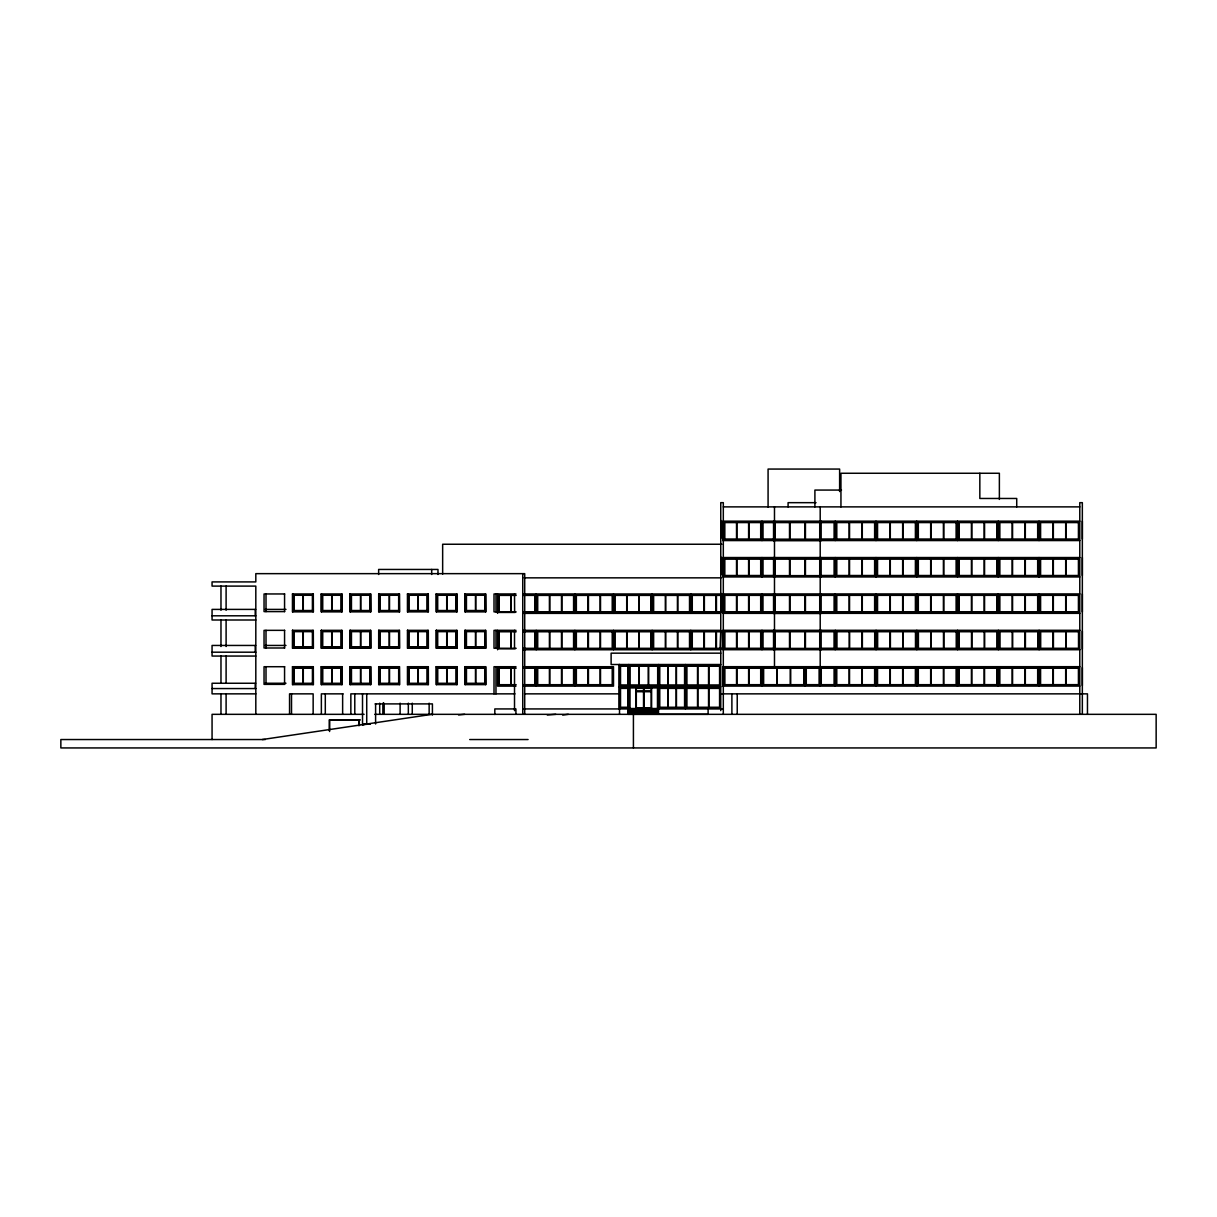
<?xml version="1.0" encoding="UTF-8"?>
<svg xmlns="http://www.w3.org/2000/svg" width="1217" height="1217" viewBox="0 0 1217 1217"><rect width="100%" height="100%" fill="white"/><g stroke="black" fill="none" stroke-linecap="round" stroke-linejoin="round"><path stroke-width="1.5" d="M292.78 684.623L292.795 666.718M292.765 648.235L292.78 630.345M292.765 611.862L292.78 593.957M321.531 684.623L321.547 666.718M321.516 648.235L321.531 630.345M321.516 611.862L321.531 593.957M350.283 684.623L350.283 666.718M350.268 648.235L350.268 630.345M350.268 611.862L350.268 593.957M379.019 684.623L379.035 666.718M379.004 648.235L379.019 630.345M379.004 611.862L379.019 593.957M407.756 648.235L407.771 630.345M407.756 611.862L407.771 593.957M407.771 684.623L407.786 666.718M436.523 684.623L436.523 666.718M436.507 648.235L436.507 630.345M436.507 611.862L436.507 593.957M465.259 684.623L465.274 666.718M465.244 648.235L465.259 630.345M465.244 611.862L465.259 593.957M464.666 714.333L458.55 714.942M366.728 724.009L362.514 724.663L370.272 724.009L366.728 724.009L366.728 693.857M262.324 739.54L431.989 714.333M562.68 715.048L568.293 714.333M555.804 714.333L547.285 715.003M841.495 490.071L814.903 490.071L814.903 506.88M816.059 502.667L788.084 502.667L788.084 506.88M723.309 506.88L1079.783 506.88M720.753 520.42L720.753 538.355M1079.783 521.165L722.898 521.165L722.898 540.576L774.484 540.576M1082.339 521.165L1082.339 539.085M773.601 522.61L762.846 522.61L762.846 539.116L773.601 539.116M821.277 522.61L834.162 522.61L834.162 539.116L821.277 539.116M820.197 540.576L1079.783 540.561M721.864 544.242L442.653 544.242L442.653 574.12M720.753 556.838L720.753 574.759M1079.783 557.538L722.898 557.538L722.898 576.949L1079.783 576.949M1082.339 557.569L1082.339 575.504M773.601 558.983L762.846 558.983L762.846 575.489L773.601 575.489M821.277 558.983L834.162 558.983L834.162 575.489L821.277 575.489M774.484 576.037L762.42 576.037L762.42 558.451L834.695 558.451L834.695 576.037L820.197 576.037M774.636 576.173L820.319 576.173M524.116 577.847L721.149 577.847M720.753 593.242L720.753 611.177M284.672 593.957L264.043 593.957L264.043 611.603L284.672 611.603M515.978 593.957L494.011 593.957L494.011 611.862L514.624 611.862L514.517 593.957M523.34 593.957L720.753 593.987M1079.783 593.926L722.898 593.942L722.898 613.353L774.484 613.353L774.468 593.942M1082.339 593.987L1082.339 611.908M515.156 594.87L498.529 594.87L498.529 612.44L515.156 612.44M524.39 594.87L535.48 594.87L535.48 612.44L524.39 612.44M721.301 594.87L691.743 594.87L691.743 612.44L721.301 612.44M312.282 595.265L303.276 595.265L303.276 610.523L312.282 610.523M341.034 595.265L332.013 595.265L332.013 610.523L341.034 610.523M398.522 595.265L389.516 595.265L389.516 610.523L398.522 610.523M484.762 595.265L475.756 595.265L475.756 610.523L484.762 610.523M516.175 595.387L511.155 595.387L511.155 611.923L516.175 611.923M523.234 595.387L534.948 595.387L534.948 611.923L523.234 611.923M721.468 595.387L716.448 595.387L716.448 611.923L721.468 611.923M773.586 595.387L762.831 595.387L762.831 611.892L773.586 611.892M821.277 595.372L834.162 595.372L834.162 611.877L821.277 611.877M255.661 609.398L212.062 609.398L212.062 620.001L255.813 620.001M265.139 609.398L285.98 609.398M523.34 613.368L720.236 613.368M820.197 613.338L1079.783 613.338M212.062 615.802L255.813 615.802M284.672 630.345L264.043 630.345L264.043 647.992L284.672 647.992M515.978 630.345L494.011 630.345L494.011 648.235L516.175 648.311M523.34 630.345L720.236 630.345M1079.875 630.3L722.898 630.3L722.898 649.711L1079.875 649.711M720.753 630.467L720.068 648.387M515.156 631.243L498.529 631.243L498.529 648.828L515.156 648.828M524.39 631.243L535.48 631.243L535.48 648.828L524.39 648.828M721.301 631.243L691.743 631.243L691.743 648.828L721.301 648.828M1082.339 631.197L1082.339 649.133M312.282 631.653L303.276 631.653L303.276 646.912L312.282 646.912M341.034 631.653L332.013 631.653L332.013 646.912L341.034 646.912M398.522 631.653L389.516 631.653L389.516 646.912L398.522 646.912M484.762 631.653L475.756 631.653L475.756 646.912L484.762 646.912M516.175 631.76L511.155 631.76L511.155 648.311M523.234 631.76L534.948 631.76L534.948 648.311L523.234 648.311M721.468 631.76L716.448 631.76L716.448 648.311L721.468 648.311M773.616 631.745L762.861 631.745L762.861 648.25L773.616 648.25M821.247 631.745L834.147 631.745L834.147 648.25L821.247 648.25M255.661 645.451L212.062 645.451L212.062 656.054L255.813 656.054M265.139 645.451L285.98 645.451M774.484 648.798L762.42 648.798L762.42 631.212L834.664 631.212L834.664 648.798L820.197 648.798M774.636 648.935L820.319 648.935M523.34 649.756L720.236 649.756M212.062 652.19L255.813 652.19M720.799 653.164L611.117 653.164L611.117 664.512L720.753 664.512M284.672 666.718L264.043 666.718L264.043 684.365L284.672 684.365M515.978 666.718L494.011 666.718L494.011 693.857M523.34 666.718L613.505 666.718L613.505 686.129L523.34 686.129M1079.768 666.688L722.898 666.688L722.898 686.099L1079.768 686.099M515.156 667.631L498.529 667.631L498.529 685.217L515.156 685.217M524.39 667.631L535.48 667.631L535.48 685.217L524.39 685.217M1082.339 667.616L1082.339 685.536M312.297 668.027L303.292 668.027L303.292 683.285L312.297 683.285M398.537 668.027L389.531 668.027L389.531 683.285L398.537 683.285M456.04 668.027L447.019 668.027L447.019 683.285L456.04 683.285M484.777 668.027L475.771 668.027L475.771 683.285L484.777 683.285M516.175 668.148L511.155 668.148L511.155 684.699L516.175 684.699M523.234 668.148L534.948 668.148L534.948 684.699L523.234 684.699M255.661 683.254L212.062 683.254L212.062 693.857L255.813 693.857M265.139 683.254L285.98 683.254M515.978 686.129L497.57 686.129L497.57 666.718M619.103 686.723L720.753 686.723M212.062 688.563L255.813 688.563M343.118 693.857L321.364 693.857L321.364 714.333M514.974 693.857L350.846 693.857L350.846 714.333M524.481 693.857L619.514 693.857M720.753 693.857L1087.466 693.857L1087.466 714.333M375.079 703.898L432.415 703.898L432.415 715.079M630.01 708.522L657.484 708.522M523.158 708.933L723.309 708.933M627.911 709.785L658.427 709.785M627.911 710.53L658.427 710.53M627.911 711.276L658.427 711.276M627.911 712.021L658.427 712.021M627.911 712.827L658.427 712.827M627.911 714.318L708.111 714.318M364.126 714.333L212.062 714.333L212.062 739.54M374.775 714.333L1156.15 714.333L1156.15 747.938L60.85 747.938L60.85 739.54L265.321 739.54M360.065 719.795L329.366 719.795L329.366 730.565M329.579 720.114L359.867 720.114M469.701 739.54L528.087 739.54M485.461 593.957L485.553 611.862M485.461 630.345L485.553 648.235M485.477 666.718L485.568 684.623M456.725 593.957L456.801 611.862M456.725 630.345L456.801 648.235M456.74 666.718L456.816 684.623M427.973 593.957L428.065 611.862M427.973 630.345L428.065 648.235M427.988 666.718L428.08 684.623M399.222 593.957L399.313 611.862M399.222 630.345L399.313 648.235M399.237 666.718L399.328 684.623M370.485 593.957L370.561 611.862M370.485 630.345L370.561 648.235M370.5 666.718L370.577 684.623M341.734 593.957L341.81 611.862M341.734 630.345L341.81 648.235M341.749 666.718L341.84 684.623M312.982 593.957L313.073 611.862M312.982 630.345L313.073 648.235M312.997 666.718L313.088 684.623M1082.339 714.333L1082.339 502.667L1079.783 502.667L1079.783 714.333M1039.014 521.165L1039.014 540.561M1039.014 557.538L1039.014 576.949M1039.014 593.926L1039.014 613.338M1039.105 630.3L1039.105 649.711M1039.014 666.688L1039.014 686.099M1016.727 506.88L1016.727 498.468L979.837 498.468L979.837 473.261M999.37 499.411L999.37 473.261L840.947 473.261L840.947 506.88M998.259 521.165L998.259 540.561M998.259 557.538L998.259 576.949M998.259 593.926L998.259 613.338M998.351 630.3L998.351 649.711M998.259 666.688L998.259 686.099M957.596 630.3L957.596 649.711M957.505 521.165L957.505 540.561M957.505 557.538L957.505 576.949M957.505 593.926L957.505 613.338M957.49 666.688L957.49 686.129M916.736 521.165L916.736 540.561M916.736 557.538L916.736 576.949M916.736 593.926L916.736 613.338M916.827 630.3L916.827 649.711M916.736 666.718L916.736 686.129M875.981 521.165L875.981 540.561M875.981 557.538L875.981 576.949M875.981 593.926L875.981 613.338M876.073 630.3L876.073 649.711M875.966 666.718L875.966 686.129M839.624 491.577L839.624 469.062L768.079 469.062L768.079 507.017M835.227 521.165L835.227 540.561M835.227 557.538L835.227 576.949M835.227 593.926L835.227 613.338M835.303 630.3L835.197 649.711M835.212 666.718L835.212 686.129M821.156 521.165L821.156 540.713L773.556 540.713L773.556 521.165M821.156 557.538L821.156 577.101M821.156 593.926L821.156 613.49L773.556 613.49L773.556 593.942M821.156 630.3L821.156 649.863M820.197 506.88L820.212 686.129M805.213 666.718L805.213 686.129M774.484 506.88L774.484 666.718M774.042 522.063L774.042 539.648M774.042 558.451L774.042 576.037M774.027 594.839L774.027 612.425M774.058 631.212L774.058 648.798M773.556 557.538L773.556 577.101M773.556 630.3L773.556 649.863M761.979 521.165L761.979 540.576M761.979 557.538L761.979 576.949M761.964 593.942L761.964 613.353M761.979 630.3L761.979 649.711M761.979 666.718L761.979 686.129M737.228 693.857L737.228 714.333M731.889 693.857L731.889 714.333M723.309 714.333L723.309 502.667L720.753 502.667L720.753 710.637M708.111 708.933L708.111 714.333M690.784 593.957L690.784 613.368M690.784 630.345L690.784 649.756M685.46 664.512L685.46 708.933M658.656 664.512L658.656 708.933M658.427 708.933L658.427 714.318M657.484 708.933L657.484 687.909L630.01 687.909L630.01 708.933M652.145 593.957L652.145 613.368M652.145 630.345L652.145 649.756M651.612 687.909L651.612 708.522M635.883 687.909L635.883 708.522M633.418 714.333L633.418 747.938M628.748 664.512L628.839 708.933M627.911 708.933L627.911 714.333M619.514 664.512L619.514 714.333M619.118 664.512L619.118 708.933M613.505 593.957L613.505 613.368M613.505 630.345L613.505 649.756M574.865 593.957L574.865 613.368M574.865 630.345L574.865 649.756M574.865 666.718L574.865 686.129M536.225 593.957L536.225 613.368M536.225 630.345L536.225 649.756M536.225 666.718L536.225 686.129M524.71 714.333L524.71 573.648L255.813 573.648L255.813 581.909L212.062 581.909L212.062 586.107L255.813 586.107L255.813 714.333M522.747 573.648L522.747 714.333M515.917 714.333L515.917 708.933L494.817 708.933L494.817 714.47M514.517 630.345L514.517 648.235M514.517 666.718L514.517 710.667M510.775 648.311L510.775 631.76L499.061 631.76L499.061 648.311M497.57 593.957L497.57 613.368M497.57 630.345L497.57 649.756M495.973 593.957L495.973 611.862M495.973 630.345L495.973 648.235M495.973 666.718L495.973 693.857M484.898 594.794L484.898 611.01M484.898 631.182L484.898 647.383M484.914 667.555L484.914 683.771M466.005 594.794L466.005 611.01M466.005 631.182L466.005 647.383M466.02 667.555L466.02 683.771M456.147 594.794L456.147 611.01M456.147 631.182L456.147 647.383M456.162 667.555L456.162 683.771M437.983 574.485L437.983 569.45L378.639 569.45L378.639 574.485M437.253 594.794L437.253 611.01M437.253 631.182L437.253 647.383M437.268 667.555L437.268 683.771M431.685 569.45L431.685 574.485M429.145 703.167L429.145 714.333M427.395 594.794L427.395 611.01M427.395 631.182L427.395 647.383M427.41 667.555L427.41 683.771M412.274 703.167L412.274 714.333M408.501 594.794L408.501 611.01M408.501 631.182L408.501 647.383M408.516 667.555L408.516 683.771M408.334 703.167L408.334 714.333M400.119 703.167L400.119 714.333M398.659 594.794L398.659 611.01M398.659 631.182L398.659 647.383M398.674 667.555L398.674 683.771M383.781 703.167L383.781 714.333M383.644 703.167L383.644 714.333M382.959 703.167L382.959 714.333M379.75 594.794L379.75 611.01M379.75 631.182L379.75 647.383M379.78 667.555L379.78 683.771M379.704 703.167L379.704 714.333M375.597 703.898L375.597 723.993M369.907 594.794L369.907 611.01M369.907 631.182L369.907 647.383M369.922 667.555L369.922 683.771M362.514 693.857L362.514 724.83M359.182 719.795L359.426 725.18M358.969 720.114L358.969 725.804M354.786 693.857L354.786 714.333M351.013 594.794L351.013 611.01M351.013 631.182L351.013 647.383M351.028 667.555L351.028 683.771M342.631 693.857L342.631 714.333M341.171 667.555L341.171 683.771M341.156 594.794L341.156 611.01M341.156 631.182L341.156 647.383M329.609 719.795L329.579 731.508M325.304 693.857L325.304 714.333M322.262 594.794L322.262 611.01M322.262 631.182L322.262 647.383M322.277 667.555L322.277 683.771M313.149 714.333L313.149 693.857L289.555 693.857L289.555 714.333M312.419 594.794L312.419 611.01M312.419 631.182L312.419 647.383M312.434 667.555L312.434 683.771M293.51 594.794L293.51 611.01M293.51 631.182L293.51 647.383M293.525 667.555L293.525 683.771M291.517 693.857L291.517 714.333M284.565 593.957L284.565 611.603M284.565 630.345L284.565 647.992M284.565 666.718L284.565 684.365M266.006 593.957L266.006 611.603M266.006 630.345L266.006 647.992M266.006 666.718L266.006 684.365M255.22 609.398L255.22 615.802M255.22 645.451L255.22 652.19M255.22 683.254L255.22 688.563M226.103 586.107L226.103 610.234M226.103 620.001L226.103 646.501M226.103 656.054L226.103 683.148M226.103 693.857L226.103 714.333M220.977 586.107L220.977 610.234M220.977 620.001L220.977 646.501M220.977 656.054L220.977 683.148M220.977 693.857L220.977 714.333M292.476 666.718L292.46 684.623L313.408 684.623L313.317 666.718L292.476 666.718M292.46 630.345L292.445 648.235L313.393 648.235L313.301 630.345L292.46 630.345M292.46 593.957L292.445 611.862L313.393 611.862L313.301 593.957L292.46 593.957M321.227 666.718L321.212 684.623L342.16 684.623L342.068 666.718L321.227 666.718M321.212 630.345L321.197 648.235L342.129 648.235L342.053 630.345L321.212 630.345M321.212 593.957L321.197 611.862L342.129 611.862L342.053 593.957L321.212 593.957M349.948 630.345L349.948 648.235L370.881 648.235L370.805 630.345L349.948 630.345M349.948 593.957L349.948 611.862L370.881 611.862L370.805 593.957L349.948 593.957M349.964 666.718L349.964 684.623L370.896 684.623L370.82 666.718L349.964 666.718M378.715 666.718L378.7 684.623L399.648 684.623L399.556 666.718L378.715 666.718M378.7 630.345L378.685 648.235L399.632 648.235L399.541 630.345L378.7 630.345M378.7 593.957L378.685 611.862L399.632 611.862L399.541 593.957L378.7 593.957M407.467 666.718L407.452 684.623L428.399 684.623L428.308 666.718L407.467 666.718M407.452 630.345L407.436 648.235L428.384 648.235L428.293 630.345L407.452 630.345M407.452 593.957L407.436 611.862L428.384 611.862L428.293 593.957L407.452 593.957M436.188 593.957L436.188 611.862L457.12 611.862L457.044 593.957L436.188 593.957M436.203 666.718L436.203 684.623L457.136 684.623L457.06 666.718L436.203 666.718M436.188 630.345L436.188 648.235L457.12 648.235L457.044 630.345L436.188 630.345M464.955 666.718L464.94 684.623L485.887 684.623L485.811 666.718L464.955 666.718M464.94 630.345L464.924 648.235L485.872 648.235L485.781 630.345L464.94 630.345M464.94 593.957L464.924 611.862L485.872 611.862L485.781 593.957L464.94 593.957M761.233 522.063L724.267 522.063L724.267 539.648L761.233 539.648L761.233 522.063M834.695 522.063L762.42 522.063L762.42 539.648L834.695 539.648L834.695 522.063M875.19 522.063L836.231 522.063L836.231 539.648L875.19 539.648L875.19 522.063M915.96 522.063L876.985 522.063L876.985 539.648L915.96 539.648L915.96 522.063M956.714 522.063L917.755 522.063L917.755 539.648L956.714 539.648L956.714 522.063M997.484 522.063L958.509 522.063L958.509 539.648L997.484 539.648L997.484 522.063M1038.238 522.063L999.279 522.063L999.279 539.648L1038.238 539.648L1038.238 522.063M1078.992 522.063L1040.033 522.063L1040.033 539.648L1078.992 539.648L1078.992 522.063M736.528 522.58L724.8 522.58L724.8 539.131L736.528 539.131L736.528 522.58M748.607 522.58L736.894 522.58L736.894 539.131L748.607 539.131L748.607 522.58M760.701 522.58L748.987 522.58L748.987 539.131L760.701 539.131L760.701 522.58M789.514 522.595L775.229 522.595L775.229 539.268L789.514 539.268L789.514 522.595M805.015 522.595L789.939 522.595L789.939 539.268L805.015 539.268L805.015 522.595M819.726 522.595L805.441 522.595L805.441 539.268L819.726 539.268L819.726 522.595M849.147 522.58L836.794 522.58L836.794 539.131L849.147 539.131L849.147 522.58M861.895 522.58L849.542 522.58L849.542 539.131L861.895 539.131L861.895 522.58M874.627 522.58L862.29 522.58L862.29 539.131L874.627 539.131L874.627 522.58M889.901 522.58L877.548 522.58L877.548 539.131L889.901 539.131L889.901 522.58M902.649 522.58L890.296 522.58L890.296 539.131L902.649 539.131L902.649 522.58M915.397 522.58L903.044 522.58L903.044 539.131L915.397 539.131L915.397 522.58M930.67 522.58L918.318 522.58L918.318 539.131L930.67 539.131L930.67 522.58M943.403 522.58L931.051 522.58L931.051 539.131L943.403 539.131L943.403 522.58M956.151 522.58L943.799 522.58L943.799 539.131L956.151 539.131L956.151 522.58M971.425 522.58L959.072 522.58L959.072 539.131L971.425 539.131L971.425 522.58M984.173 522.58L971.82 522.58L971.82 539.131L984.173 539.131L984.173 522.58M996.921 522.58L984.568 522.58L984.568 539.131L996.921 539.131L996.921 522.58M1012.179 522.58L999.826 522.58L999.826 539.131L1012.179 539.131L1012.179 522.58M1024.927 522.58L1012.574 522.58L1012.574 539.131L1024.927 539.131L1024.927 522.58M1037.675 522.58L1025.322 522.58L1025.322 539.131L1037.675 539.131L1037.675 522.58M1052.948 522.58L1040.596 522.58L1040.596 539.131L1052.948 539.131L1052.948 522.58M1065.696 522.58L1053.344 522.58L1053.344 539.131L1065.696 539.131L1065.696 522.58M1078.429 522.58L1066.077 522.58L1066.077 539.131L1078.429 539.131L1078.429 522.58M761.233 558.451L724.267 558.451L724.267 576.021L761.233 576.021L761.233 558.451M875.19 558.451L836.231 558.451L836.231 576.021L875.19 576.021L875.19 558.451M915.96 558.451L876.985 558.451L876.985 576.021L915.96 576.021L915.96 558.451M956.714 558.451L917.755 558.451L917.755 576.021L956.714 576.021L956.714 558.451M997.484 558.451L958.509 558.451L958.509 576.021L997.484 576.021L997.484 558.451M1038.238 558.451L999.279 558.451L999.279 576.021L1038.238 576.021L1038.238 558.451M1078.992 558.451L1040.033 558.451L1040.033 576.021L1078.992 576.021L1078.992 558.451M736.528 558.968L724.8 558.968L724.8 575.504L736.528 575.504L736.528 558.968M748.607 558.968L736.894 558.968L736.894 575.504L748.607 575.504L748.607 558.968M760.701 558.968L748.987 558.968L748.987 575.504L760.701 575.504L760.701 558.968M789.514 558.968L775.229 558.968L775.229 575.641L789.514 575.641L789.514 558.968M805.015 558.968L789.939 558.968L789.939 575.641L805.015 575.641L805.015 558.968M819.726 558.968L805.441 558.968L805.441 575.641L819.726 575.641L819.726 558.968M849.147 558.968L836.794 558.968L836.794 575.504L849.147 575.504L849.147 558.968M861.895 558.968L849.542 558.968L849.542 575.504L861.895 575.504L861.895 558.968M874.627 558.968L862.29 558.968L862.29 575.504L874.627 575.504L874.627 558.968M889.901 558.968L877.548 558.968L877.548 575.504L889.901 575.504L889.901 558.968M902.649 558.968L890.296 558.968L890.296 575.504L902.649 575.504L902.649 558.968M915.397 558.968L903.044 558.968L903.044 575.504L915.397 575.504L915.397 558.968M930.67 558.968L918.318 558.968L918.318 575.504L930.67 575.504L930.67 558.968M943.403 558.968L931.051 558.968L931.051 575.504L943.403 575.504L943.403 558.968M956.151 558.968L943.799 558.968L943.799 575.504L956.151 575.504L956.151 558.968M971.425 558.968L959.072 558.968L959.072 575.504L971.425 575.504L971.425 558.968M984.173 558.968L971.82 558.968L971.82 575.504L984.173 575.504L984.173 558.968M996.921 558.968L984.568 558.968L984.568 575.504L996.921 575.504L996.921 558.968M1012.179 558.968L999.826 558.968L999.826 575.504L1012.179 575.504L1012.179 558.968M1024.927 558.968L1012.574 558.968L1012.574 575.504L1024.927 575.504L1024.927 558.968M1037.675 558.968L1025.322 558.968L1025.322 575.504L1037.675 575.504L1037.675 558.968M1052.948 558.968L1040.596 558.968L1040.596 575.504L1052.948 575.504L1052.948 558.968M1065.696 558.968L1053.344 558.968L1053.344 575.504L1065.696 575.504L1065.696 558.968M1078.429 558.968L1066.077 558.968L1066.077 575.504L1078.429 575.504L1078.429 558.968M312.739 594.794L293.191 594.794L293.191 611.01L312.739 611.01L312.739 594.794M341.475 594.794L321.942 594.794L321.942 611.01L341.475 611.01L341.475 594.794M370.227 594.794L350.694 594.794L350.694 611.01L370.227 611.01L370.227 594.794M398.978 594.794L379.43 594.794L379.43 611.01L398.978 611.01L398.978 594.794M427.715 594.794L408.182 594.794L408.182 611.01L427.715 611.01L427.715 594.794M456.466 594.794L436.933 594.794L436.933 611.01L456.466 611.01L456.466 594.794M485.218 594.794L465.67 594.794L465.67 611.01L485.218 611.01L485.218 594.794M574.12 594.87L537.184 594.87L537.184 612.44L574.12 612.44L574.12 594.87M612.76 594.87L575.824 594.87L575.824 612.44L612.76 612.44L612.76 594.87M651.399 594.87L614.463 594.87L614.463 612.44L651.399 612.44L651.399 594.87M690.054 594.87L653.103 594.87L653.103 612.44L690.054 612.44L690.054 594.87M761.218 594.839L724.267 594.839L724.267 612.425L761.218 612.425L761.218 594.839M834.695 594.824L762.39 594.839L762.39 612.425L834.695 612.41L834.695 594.824M875.19 594.824L836.231 594.824L836.231 612.41L875.19 612.41L875.19 594.824M915.96 594.824L876.985 594.824L876.985 612.41L915.96 612.41L915.96 594.824M956.714 594.824L917.755 594.824L917.755 612.41L956.714 612.41L956.714 594.824M997.484 594.824L958.509 594.824L958.509 612.41L997.484 612.41L997.484 594.824M1038.238 594.824L999.279 594.824L999.279 612.41L1038.238 612.41L1038.238 594.824M1078.992 594.824L1040.033 594.824L1040.033 612.41L1078.992 612.41L1078.992 594.824M302.987 595.265L293.966 595.265L293.966 610.523L302.987 610.523L302.987 595.265M331.724 595.265L322.718 595.265L322.718 610.523L331.724 610.523L331.724 595.265M360.475 595.265L351.454 595.265L351.454 610.523L360.475 610.523L360.475 595.265M369.77 595.265L360.764 595.265L360.764 610.523L369.77 610.523L369.77 595.265M389.227 595.265L380.206 595.265L380.206 610.523L389.227 610.523L389.227 595.265M417.963 595.265L408.958 595.265L408.958 610.523L417.963 610.523L417.963 595.265M427.273 595.265L418.252 595.265L418.252 610.523L427.273 610.523L427.273 595.265M446.715 595.265L437.694 595.265L437.694 610.523L446.715 610.523L446.715 595.265M456.025 595.265L447.004 595.265L447.004 610.523L456.025 610.523L456.025 595.265M475.467 595.265L466.446 595.265L466.446 610.523L475.467 610.523L475.467 595.265M510.775 595.387L499.061 595.387L499.061 611.923L510.775 611.923L510.775 595.387M549.415 595.387L537.716 595.387L537.716 611.923L549.415 611.923L549.415 595.387M561.509 595.387L549.795 595.387L549.795 611.923L561.509 611.923L561.509 595.387M573.587 595.387L561.874 595.387L561.874 611.923L573.587 611.923L573.587 595.387M588.07 595.387L576.356 595.387L576.356 611.923L588.07 611.923L588.07 595.387M600.148 595.387L588.435 595.387L588.435 611.923L600.148 611.923L600.148 595.387M612.227 595.387L600.513 595.387L600.513 611.923L612.227 611.923L612.227 595.387M626.709 595.387L614.996 595.387L614.996 611.923L626.709 611.923L626.709 595.387M638.788 595.387L627.074 595.387L627.074 611.923L638.788 611.923L638.788 595.387M650.867 595.387L639.168 595.387L639.168 611.923L650.867 611.923L650.867 595.387M665.349 595.387L653.635 595.387L653.635 611.923L665.349 611.923L665.349 595.387M677.428 595.387L665.729 595.387L665.729 611.923L677.428 611.923L677.428 595.387M689.522 595.387L677.808 595.387L677.808 611.923L689.522 611.923L689.522 595.387M703.989 595.387L692.275 595.387L692.275 611.923L703.989 611.923L703.989 595.387M716.068 595.387L704.369 595.387L704.369 611.923L716.068 611.923L716.068 595.387M736.513 595.356L724.8 595.356L724.8 611.908L736.513 611.908L736.513 595.356M748.592 595.356L736.894 595.356L736.894 611.908L748.592 611.908L748.592 595.356M760.686 595.356L748.972 595.356L748.972 611.908L760.686 611.908L760.686 595.356M789.514 595.372L775.229 595.372L775.229 612.045L789.514 612.045L789.514 595.372M805.015 595.372L789.939 595.372L789.939 612.045L805.015 612.045L805.015 595.372M819.726 595.372L805.441 595.372L805.441 612.045L819.726 612.045L819.726 595.372M849.147 595.341L836.794 595.341L836.794 611.892L849.147 611.892L849.147 595.341M861.895 595.341L849.542 595.341L849.542 611.892L861.895 611.892L861.895 595.341M874.627 595.341L862.29 595.341L862.29 611.892L874.627 611.892L874.627 595.341M889.901 595.341L877.548 595.341L877.548 611.892L889.901 611.892L889.901 595.341M902.649 595.341L890.296 595.341L890.296 611.892L902.649 611.892L902.649 595.341M915.397 595.341L903.044 595.341L903.044 611.892L915.397 611.892L915.397 595.341M930.67 595.341L918.318 595.341L918.318 611.892L930.67 611.892L930.67 595.341M943.403 595.341L931.051 595.341L931.051 611.892L943.403 611.892L943.403 595.341M956.151 595.341L943.799 595.341L943.799 611.892L956.151 611.892L956.151 595.341M971.425 595.341L959.072 595.341L959.072 611.892L971.425 611.892L971.425 595.341M984.173 595.341L971.82 595.341L971.82 611.892L984.173 611.892L984.173 595.341M996.921 595.341L984.568 595.341L984.568 611.892L996.921 611.892L996.921 595.341M1012.179 595.341L999.826 595.341L999.826 611.892L1012.179 611.892L1012.179 595.341M1024.927 595.341L1012.574 595.341L1012.574 611.892L1024.927 611.892L1024.927 595.341M1037.675 595.341L1025.322 595.341L1025.322 611.892L1037.675 611.892L1037.675 595.341M1052.948 595.341L1040.596 595.341L1040.596 611.892L1052.948 611.892L1052.948 595.341M1065.696 595.341L1053.344 595.341L1053.344 611.892L1065.696 611.892L1065.696 595.341M1078.429 595.341L1066.077 595.341L1066.077 611.892L1078.429 611.892L1078.429 595.341M312.739 631.182L293.191 631.182L293.191 647.383L312.739 647.383L312.739 631.182M341.475 631.182L321.942 631.182L321.942 647.383L341.475 647.383L341.475 631.182M370.227 631.182L350.694 631.182L350.694 647.383L370.227 647.383L370.227 631.182M398.978 631.182L379.43 631.182L379.43 647.383L398.978 647.383L398.978 631.182M427.715 631.182L408.182 631.182L408.182 647.383L427.715 647.383L427.715 631.182M456.466 631.182L436.933 631.182L436.933 647.383L456.466 647.383L456.466 631.182M485.218 631.182L465.67 631.182L465.67 647.383L485.218 647.383L485.218 631.182M574.12 631.243L537.184 631.243L537.184 648.828L574.12 648.828L574.12 631.243M612.76 631.243L575.824 631.243L575.824 648.828L612.76 648.828L612.76 631.243M651.399 631.243L614.463 631.243L614.463 648.828L651.399 648.828L651.399 631.243M690.054 631.243L653.103 631.243L653.103 648.828L690.054 648.828L690.054 631.243M761.233 631.212L724.298 631.212L724.298 648.798L761.233 648.798L761.233 631.212M875.282 631.212L836.322 631.212L836.322 648.798L875.282 648.798L875.282 631.212M916.051 631.212L877.077 631.212L877.077 648.798L916.051 648.798L916.051 631.212M956.805 631.212L917.846 631.212L917.846 648.798L956.805 648.798L956.805 631.212M997.56 631.212L958.6 631.212L958.6 648.798L997.56 648.798L997.56 631.212M1038.329 631.212L999.355 631.212L999.355 648.798L1038.329 648.798L1038.329 631.212M1079.083 631.212L1040.124 631.212L1040.124 648.798L1079.083 648.798L1079.083 631.212M302.987 631.653L293.966 631.653L293.966 646.912L302.987 646.912L302.987 631.653M331.724 631.653L322.718 631.653L322.718 646.912L331.724 646.912L331.724 631.653M360.475 631.653L351.454 631.653L351.454 646.912L360.475 646.912L360.475 631.653M369.77 631.653L360.764 631.653L360.764 646.912L369.77 646.912L369.77 631.653M389.227 631.653L380.206 631.653L380.206 646.912L389.227 646.912L389.227 631.653M417.963 631.653L408.958 631.653L408.958 646.912L417.963 646.912L417.963 631.653M427.273 631.653L418.252 631.653L418.252 646.912L427.273 646.912L427.273 631.653M446.715 631.653L437.694 631.653L437.694 646.912L446.715 646.912L446.715 631.653M456.025 631.653L447.004 631.653L447.004 646.912L456.025 646.912L456.025 631.653M475.467 631.653L466.446 631.653L466.446 646.912L475.467 646.912L475.467 631.653M549.415 631.76L537.716 631.76L537.716 648.311L549.415 648.311L549.415 631.76M561.509 631.76L549.795 631.76L549.795 648.311L561.509 648.311L561.509 631.76M573.587 631.76L561.874 631.76L561.874 648.311L573.587 648.311L573.587 631.76M588.07 631.76L576.356 631.76L576.356 648.311L588.07 648.311L588.07 631.76M600.148 631.76L588.435 631.76L588.435 648.311L600.148 648.311L600.148 631.76M612.227 631.76L600.513 631.76L600.513 648.311L612.227 648.311L612.227 631.76M626.709 631.76L614.996 631.76L614.996 648.311L626.709 648.311L626.709 631.76M638.788 631.76L627.074 631.76L627.074 648.311L638.788 648.311L638.788 631.76M650.867 631.76L639.168 631.76L639.168 648.311L650.867 648.311L650.867 631.76M665.349 631.76L653.635 631.76L653.635 648.311L665.349 648.311L665.349 631.76M677.428 631.76L665.729 631.76L665.729 648.311L677.428 648.311L677.428 631.76M689.522 631.76L677.808 631.76L677.808 648.311L689.522 648.311L689.522 631.76M703.989 631.76L692.275 631.76L692.275 648.311L703.989 648.311L703.989 631.76M716.068 631.76L704.369 631.76L704.369 648.311L716.068 648.311L716.068 631.76M736.544 631.729L724.83 631.729L724.83 648.281L736.544 648.281L736.544 631.729M748.622 631.729L736.909 631.729L736.909 648.281L748.622 648.281L748.622 631.729M760.701 631.729L748.987 631.729L748.987 648.281L760.701 648.281L760.701 631.729M789.514 631.729L775.229 631.729L775.229 648.402L789.514 648.402L789.514 631.729M805.015 631.729L789.939 631.729L789.939 648.402L805.015 648.402L805.015 631.729M819.726 631.729L805.441 631.729L805.441 648.402L819.726 648.402L819.726 631.729M849.238 631.729L836.885 631.729L836.885 648.281L849.238 648.281L849.238 631.729M861.986 631.729L849.633 631.729L849.633 648.281L861.986 648.281L861.986 631.729M874.719 631.729L862.366 631.729L862.366 648.281L874.719 648.281L874.719 631.729M889.992 631.729L877.64 631.729L877.64 648.281L889.992 648.281L889.992 631.729M902.74 631.729L890.388 631.729L890.388 648.281L902.74 648.281L902.74 631.729M915.488 631.729L903.136 631.729L903.136 648.281L915.488 648.281L915.488 631.729M930.746 631.729L918.409 631.729L918.409 648.281L930.746 648.281L930.746 631.729M943.494 631.729L931.142 631.729L931.142 648.281L943.494 648.281L943.494 631.729M956.243 631.729L943.89 631.729L943.89 648.281L956.243 648.281L956.243 631.729M971.516 631.729L959.163 631.729L959.163 648.281L971.516 648.281L971.516 631.729M984.264 631.729L971.911 631.729L971.911 648.281L984.264 648.281L984.264 631.729M996.997 631.729L984.659 631.729L984.659 648.281L996.997 648.281L996.997 631.729M1012.27 631.729L999.918 631.729L999.918 648.281L1012.27 648.281L1012.27 631.729M1025.018 631.729L1012.666 631.729L1012.666 648.281L1025.018 648.281L1025.018 631.729M1037.766 631.729L1025.414 631.729L1025.414 648.281L1037.766 648.281L1037.766 631.729M1053.04 631.729L1040.687 631.729L1040.687 648.281L1053.04 648.281L1053.04 631.729M1065.773 631.729L1053.42 631.729L1053.42 648.281L1065.773 648.281L1065.773 631.729M1078.521 631.729L1066.168 631.729L1066.168 648.281L1078.521 648.281L1078.521 631.729M628.17 665.562L620.183 665.562L620.183 685.658L628.17 685.658L628.17 665.562M658.093 665.562L629.493 665.562L629.493 685.658L658.093 685.658L658.093 665.562M684.943 665.562L659.325 665.562L659.325 685.658L684.943 685.658L684.943 665.562M720.068 665.562L686.342 665.562L686.342 685.658L720.068 685.658L720.068 665.562M627.82 666.171L620.518 666.171L620.518 685.049L627.82 685.049L627.82 666.171M638.971 666.171L629.904 666.171L629.904 685.049L638.971 685.049L638.971 666.171M648.326 666.171L639.26 666.171L639.26 685.049L648.326 685.049L648.326 666.171M657.682 666.171L648.615 666.171L648.615 685.049L657.682 685.049L657.682 666.171M667.814 666.171L659.69 666.171L659.69 685.049L667.814 685.049L667.814 666.171M676.196 666.171L668.072 666.171L668.072 685.049L676.196 685.049L676.196 666.171M684.578 666.171L676.454 666.171L676.454 685.049L684.578 685.049L684.578 666.171M697.524 666.171L686.829 666.171L686.829 685.049L697.524 685.049L697.524 666.171M708.553 666.171L697.858 666.171L697.858 685.049L708.553 685.049L708.553 666.171M719.582 666.171L708.887 666.171L708.887 685.049L719.582 685.049L719.582 666.171M312.754 667.555L293.206 667.555L293.206 683.771L312.754 683.771L312.754 667.555M341.49 667.555L321.957 667.555L321.957 683.771L341.49 683.771L341.49 667.555M370.242 667.555L350.709 667.555L350.709 683.771L370.242 683.771L370.242 667.555M398.993 667.555L379.445 667.555L379.445 683.771L398.993 683.771L398.993 667.555M427.745 667.555L408.197 667.555L408.197 683.771L427.745 683.771L427.745 667.555M456.481 667.555L436.949 667.555L436.949 683.771L456.481 683.771L456.481 667.555M485.233 667.555L465.7 667.555L465.7 683.771L485.233 683.771L485.233 667.555M574.12 667.631L537.184 667.631L537.184 685.217L574.12 685.217L574.12 667.631M612.76 667.631L575.824 667.631L575.824 685.217L612.76 685.217L612.76 667.631M761.233 667.616L724.298 667.616L724.298 685.201L761.233 685.201L761.233 667.616M804.391 667.616L763.044 667.616L763.044 685.201L804.391 685.201L804.391 667.616M819.695 667.631L805.745 667.631L805.745 685.201L819.695 685.201L819.695 667.631M834.679 667.631L820.745 667.631L820.745 685.201L834.679 685.201L834.679 667.631M875.19 667.616L836.231 667.616L836.231 685.201L875.19 685.201L875.19 667.616M915.945 667.616L876.985 667.616L876.985 685.201L915.945 685.201L915.945 667.616M956.714 667.616L917.74 667.616L917.74 685.201L956.714 685.201L956.714 667.616M997.468 667.585L958.509 667.585L958.509 685.171L997.468 685.171L997.468 667.585M1038.223 667.585L999.263 667.585L999.263 685.171L1038.223 685.171L1038.223 667.585M1078.992 667.585L1040.018 667.585L1040.018 685.171L1078.992 685.171L1078.992 667.585M303.003 668.027L293.982 668.027L293.982 683.285L303.003 683.285L303.003 668.027M331.739 668.027L322.733 668.027L322.733 683.285L331.739 683.285L331.739 668.027M341.049 668.027L332.028 668.027L332.028 683.285L341.049 683.285L341.049 668.027M360.491 668.027L351.47 668.027L351.47 683.285L360.491 683.285L360.491 668.027M369.801 668.027L360.78 668.027L360.78 683.285L369.801 683.285L369.801 668.027M389.242 668.027L380.221 668.027L380.221 683.285L389.242 683.285L389.242 668.027M417.979 668.027L408.973 668.027L408.973 683.285L417.979 683.285L417.979 668.027M427.289 668.027L418.268 668.027L418.268 683.285L427.289 683.285L427.289 668.027M446.73 668.027L437.724 668.027L437.724 683.285L446.73 683.285L446.73 668.027M475.482 668.027L466.461 668.027L466.461 683.285L475.482 683.285L475.482 668.027M510.775 668.148L499.061 668.148L499.061 684.699L510.775 684.699L510.775 668.148M549.415 668.148L537.716 668.148L537.716 684.699L549.415 684.699L549.415 668.148M561.509 668.148L549.795 668.148L549.795 684.699L561.509 684.699L561.509 668.148M573.587 668.148L561.874 668.148L561.874 684.699L573.587 684.699L573.587 668.148M588.07 668.148L576.356 668.148L576.356 684.699L588.07 684.699L588.07 668.148M600.148 668.148L588.435 668.148L588.435 684.699L600.148 684.699L600.148 668.148M612.227 668.148L600.513 668.148L600.513 684.699L612.227 684.699L612.227 668.148M736.544 668.133L724.83 668.133L724.83 684.684L736.544 684.684L736.544 668.133M748.622 668.133L736.909 668.133L736.909 684.684L748.622 684.684L748.622 668.133M760.701 668.133L748.987 668.133L748.987 684.684L760.701 684.684L760.701 668.133M776.75 668.133L763.637 668.133L763.637 684.684L776.75 684.684L776.75 668.133M790.274 668.133L777.161 668.133L777.161 684.684L790.274 684.684L790.274 668.133M803.798 668.133L790.685 668.133L790.685 684.684L803.798 684.684L803.798 668.133M819.163 668.163L806.278 668.163L806.278 684.669L819.163 684.669L819.163 668.163M834.162 668.163L821.262 668.163L821.262 684.669L834.162 684.669L834.162 668.163M849.131 668.133L836.779 668.133L836.779 684.684L849.131 684.684L849.131 668.133M861.879 668.133L849.527 668.133L849.527 684.684L861.879 684.684L861.879 668.133M874.627 668.133L862.275 668.133L862.275 684.684L874.627 684.684L874.627 668.133M889.901 668.133L877.548 668.133L877.548 684.684L889.901 684.684L889.901 668.133M902.649 668.133L890.296 668.133L890.296 684.684L902.649 684.684L902.649 668.133M915.382 668.133L903.029 668.133L903.029 684.684L915.382 684.684L915.382 668.133M930.655 668.133L918.303 668.133L918.303 684.684L930.655 684.684L930.655 668.133M943.403 668.133L931.051 668.133L931.051 684.684L943.403 684.684L943.403 668.133M956.151 668.133L943.799 668.133L943.799 684.684L956.151 684.684L956.151 668.133M971.425 668.103L959.072 668.103L959.072 684.654L971.425 684.654L971.425 668.103M984.157 668.103L971.805 668.103L971.805 684.654L984.157 684.654L984.157 668.103M996.906 668.103L984.553 668.103L984.553 684.654L996.906 684.654L996.906 668.103M1012.179 668.103L999.826 668.103L999.826 684.654L1012.179 684.654L1012.179 668.103M1024.927 668.103L1012.574 668.103L1012.574 684.654L1024.927 684.654L1024.927 668.103M1037.675 668.103L1025.322 668.103L1025.322 684.654L1037.675 684.654L1037.675 668.103M1052.933 668.103L1040.581 668.103L1040.581 684.654L1052.933 684.654L1052.933 668.103M1065.681 668.103L1053.329 668.103L1053.329 684.654L1065.681 684.654L1065.681 668.103M1078.429 668.103L1066.077 668.103L1066.077 684.654L1078.429 684.654L1078.429 668.103M628.17 687.772L620.183 687.772L620.183 707.868L628.17 707.868L628.17 687.772M684.943 687.772L659.325 687.772L659.325 707.868L684.943 707.868L684.943 687.772M720.068 687.772L686.342 687.772L686.342 707.868L720.068 707.868L720.068 687.772M627.82 688.381L620.518 688.381L620.518 707.26L627.82 707.26L627.82 688.381M643.534 688.335L636.308 688.335L636.308 690.86L643.534 690.86L643.534 688.335M651.186 688.335L643.96 688.335L643.96 690.86L651.186 690.86L651.186 688.335M667.814 688.381L659.69 688.381L659.69 707.26L667.814 707.26L667.814 688.381M676.196 688.381L668.072 688.381L668.072 707.26L676.196 707.26L676.196 688.381M684.578 688.381L676.454 688.381L676.454 707.26L684.578 707.26L684.578 688.381M697.524 688.381L686.829 688.381L686.829 707.26L697.524 707.26L697.524 688.381M708.553 688.381L697.858 688.381L697.858 707.26L708.553 707.26L708.553 688.381M719.582 688.381L708.887 688.381L708.887 707.26L719.582 707.26L719.582 688.381M643.534 691.712L636.308 691.712L636.308 707.762L643.534 707.762L643.534 691.712M651.186 691.712L643.96 691.712L643.96 707.762L651.186 707.762L651.186 691.712"/></g></svg>
